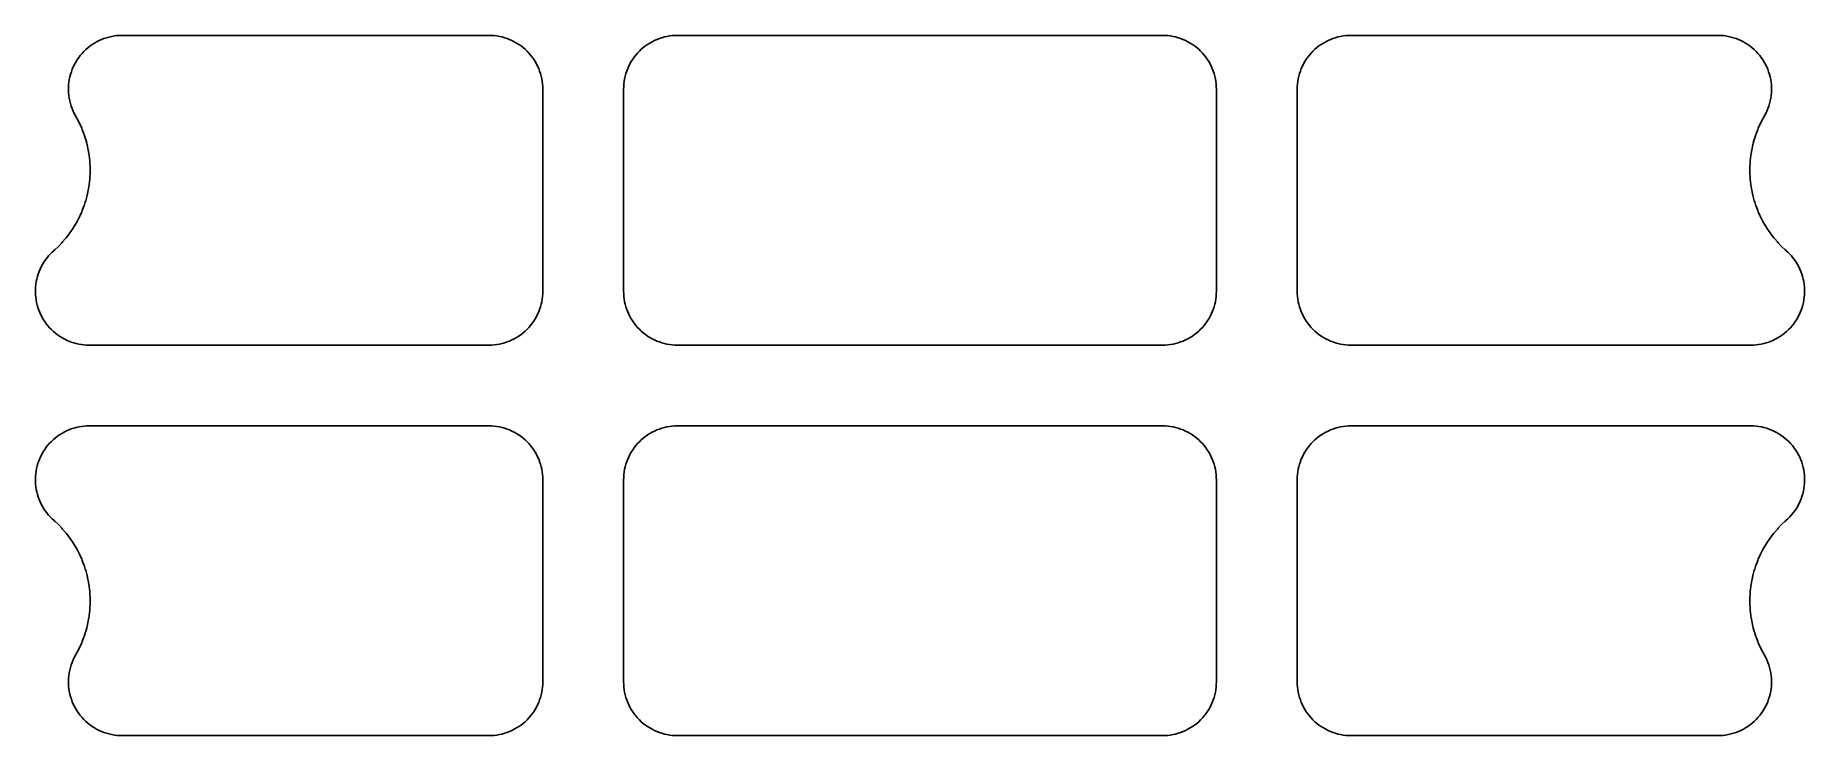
# Model space of a CAD drawing. Header units: millimetres. Extents: x -0.3 to 65.3, y -13 to 13.
import ezdxf

# ---------------------------------------------------------------- set-up
doc = ezdxf.new("R2010")
doc.units = ezdxf.units.MM

msp = doc.modelspace()

# ---------------------------------------------------------------- linework, layer by layer
for points in [[(1.1548, 10.0142), (1.108, 10.1018), (1.0656, 10.1917), (1.0278, 10.2835), (0.9945, 10.3771), (0.9659, 10.4722), (0.9421, 10.5686), (0.9231, 10.6661), (0.9089, 10.7645), (0.8997, 10.8634), (0.8953, 10.9626), (0.896, 11.0619), (0.9015, 11.1611), (0.912, 11.2599), (0.9273, 11.358), (0.9475, 11.4553), (0.9725, 11.5514), (1.0023, 11.6462), (1.0367, 11.7394), (1.0757, 11.8307), (1.1192, 11.92), (1.1671, 12.0071), (1.2192, 12.0916), (1.2755, 12.1735), (1.3357, 12.2525), (1.3998, 12.3283), (1.4676, 12.4009), (1.5389, 12.4701), (1.6136, 12.5356), (1.6914, 12.5973), (1.7722, 12.6551), (1.8558, 12.7088), (1.9419, 12.7583), (2.0304, 12.8035), (2.121, 12.8442), (2.2135, 12.8803), (2.3077, 12.9118), (2.4034, 12.9386), (2.5002, 12.9607), (2.5981, 12.9778), (2.6966, 12.9901), (2.7957, 12.9975), (2.895, 13), (16.5, 13), (16.5981, 12.9976), (16.696, 12.9904), (16.7935, 12.9784), (16.8902, 12.9616), (16.986, 12.9401), (17.0806, 12.9139), (17.1738, 12.8831), (17.2654, 12.8478), (17.3551, 12.808), (17.4428, 12.7638), (17.5282, 12.7155), (17.6111, 12.6629), (17.6914, 12.6064), (17.7688, 12.546), (17.8431, 12.4819), (17.9142, 12.4142), (17.9819, 12.3431), (18.046, 12.2688), (18.1064, 12.1914), (18.1629, 12.1111), (18.2155, 12.0282), (18.2638, 11.9428), (18.308, 11.8551), (18.3478, 11.7654), (18.3831, 11.6738), (18.4139, 11.5806), (18.4401, 11.486), (18.4616, 11.3902), (18.4784, 11.2935), (18.4904, 11.196), (18.4976, 11.0981), (18.5, 11), (18.5, 3.5), (18.4976, 3.4019), (18.4904, 3.304), (18.4784, 3.2065), (18.4616, 3.1098), (18.4401, 3.014), (18.4139, 2.9194), (18.3831, 2.8262), (18.3478, 2.7346), (18.308, 2.6449), (18.2638, 2.5572), (18.2155, 2.4718), (18.1629, 2.3889), (18.1064, 2.3086), (18.046, 2.2312), (17.9819, 2.1569), (17.9142, 2.0858), (17.8431, 2.0181), (17.7688, 1.954), (17.6914, 1.8936), (17.6111, 1.8371), (17.5282, 1.7845), (17.4428, 1.7362), (17.3551, 1.692), (17.2654, 1.6522), (17.1738, 1.6169), (17.0806, 1.5861), (16.986, 1.5599), (16.8902, 1.5384), (16.7935, 1.5216), (16.696, 1.5096), (16.5981, 1.5024), (16.5, 1.5), (1.6673, 1.5), (1.5702, 1.5024), (1.4733, 1.5094), (1.3768, 1.5212), (1.281, 1.5377), (1.1861, 1.5588), (1.0924, 1.5844), (1, 1.6146), (0.9092, 1.6492), (0.8202, 1.6883), (0.7332, 1.7316), (0.6484, 1.779), (0.566, 1.8305), (0.4862, 1.886), (0.4092, 1.9453), (0.3352, 2.0082), (0.2643, 2.0747), (0.1967, 2.1446), (0.1326, 2.2176), (0.0721, 2.2937), (0.0154, 2.3726), (-0.0374, 2.4542), (-0.0862, 2.5382), (-0.1309, 2.6245), (-0.1713, 2.7129), (-0.2073, 2.8032), (-0.239, 2.8951), (-0.2661, 2.9884), (-0.2887, 3.0829), (-0.3066, 3.1784), (-0.3199, 3.2747), (-0.3285, 3.3715), (-0.3324, 3.4686), (-0.3316, 3.5658), (-0.326, 3.6628), (-0.3158, 3.7594), (-0.3008, 3.8555), (-0.2812, 3.9506), (-0.257, 4.0448), (-0.2283, 4.1376), (-0.1951, 4.2289), (-0.1575, 4.3186), (-0.1156, 4.4062), (-0.0694, 4.4918), (-0.0192, 4.575), (0.035, 4.6556), (0.0931, 4.7336), (0.1548, 4.8086), (0.2202, 4.8805), (0.289, 4.9492), (0.361, 5.0144), (0.3677, 5.0202), (0.404, 5.0531), (0.5107, 5.1546), (0.5454, 5.1893), (0.6469, 5.296), (0.6798, 5.3323), (0.776, 5.4438), (0.8071, 5.4818), (0.8977, 5.5979), (0.927, 5.6373), (1.0117, 5.7577), (1.039, 5.7985), (1.1178, 5.9229), (1.143, 5.9649), (1.2156, 6.0931), (1.2387, 6.1363), (1.3049, 6.2679), (1.3259, 6.3122), (1.3856, 6.4468), (1.4044, 6.4922), (1.4573, 6.6295), (1.4739, 6.6757), (1.5201, 6.8156), (1.5343, 6.8625), (1.5736, 7.0044), (1.5855, 7.052), (1.6178, 7.1957), (1.6273, 7.2438), (1.6525, 7.3889), (1.6597, 7.4374), (1.6777, 7.5836), (1.6825, 7.6324), (1.6934, 7.7793), (1.6958, 7.8283), (1.6994, 7.9755), (1.6994, 8.0245), (1.6958, 8.1717), (1.6934, 8.2207), (1.6825, 8.3676), (1.6777, 8.4164), (1.6597, 8.5626), (1.6525, 8.6111), (1.6273, 8.7562), (1.6178, 8.8043), (1.5855, 8.948), (1.5736, 8.9956), (1.5343, 9.1375), (1.5201, 9.1844), (1.4739, 9.3243), (1.4573, 9.3705), (1.4044, 9.5078), (1.3856, 9.5532), (1.3259, 9.6878), (1.3049, 9.7321), (1.2387, 9.8637), (1.2156, 9.9069)], [(41.5, 13), (41.5981, 12.9976), (41.696, 12.9904), (41.7935, 12.9784), (41.8902, 12.9616), (41.986, 12.9401), (42.0806, 12.9139), (42.1738, 12.8831), (42.2654, 12.8478), (42.3551, 12.808), (42.4428, 12.7638), (42.5282, 12.7155), (42.6111, 12.6629), (42.6914, 12.6064), (42.7688, 12.546), (42.8431, 12.4819), (42.9142, 12.4142), (42.9819, 12.3431), (43.046, 12.2688), (43.1064, 12.1914), (43.1629, 12.1111), (43.2155, 12.0282), (43.2638, 11.9428), (43.308, 11.8551), (43.3478, 11.7654), (43.3831, 11.6738), (43.4139, 11.5806), (43.4401, 11.486), (43.4616, 11.3902), (43.4784, 11.2935), (43.4904, 11.196), (43.4976, 11.0981), (43.5, 11), (43.5, 3.5), (43.4976, 3.4019), (43.4904, 3.304), (43.4784, 3.2065), (43.4616, 3.1098), (43.4401, 3.014), (43.4139, 2.9194), (43.3831, 2.8262), (43.3478, 2.7346), (43.308, 2.6449), (43.2638, 2.5572), (43.2155, 2.4718), (43.1629, 2.3889), (43.1064, 2.3086), (43.046, 2.2312), (42.9819, 2.1569), (42.9142, 2.0858), (42.8431, 2.0181), (42.7688, 1.954), (42.6914, 1.8936), (42.6111, 1.8371), (42.5282, 1.7845), (42.4428, 1.7362), (42.3551, 1.692), (42.2654, 1.6522), (42.1738, 1.6169), (42.0806, 1.5861), (41.986, 1.5599), (41.8902, 1.5384), (41.7935, 1.5216), (41.696, 1.5096), (41.5981, 1.5024), (41.5, 1.5), (23.5, 1.5), (23.4019, 1.5024), (23.304, 1.5096), (23.2065, 1.5216), (23.1098, 1.5384), (23.014, 1.5599), (22.9194, 1.5861), (22.8262, 1.6169), (22.7346, 1.6522), (22.6449, 1.692), (22.5572, 1.7362), (22.4718, 1.7845), (22.3889, 1.8371), (22.3086, 1.8936), (22.2312, 1.954), (22.1569, 2.0181), (22.0858, 2.0858), (22.0181, 2.1569), (21.954, 2.2312), (21.8936, 2.3086), (21.8371, 2.3889), (21.7845, 2.4718), (21.7362, 2.5572), (21.692, 2.6449), (21.6522, 2.7346), (21.6169, 2.8262), (21.5861, 2.9194), (21.5599, 3.014), (21.5384, 3.1098), (21.5216, 3.2065), (21.5096, 3.304), (21.5024, 3.4019), (21.5, 3.5), (21.5, 11), (21.5024, 11.0981), (21.5096, 11.196), (21.5216, 11.2935), (21.5384, 11.3902), (21.5599, 11.486), (21.5861, 11.5806), (21.6169, 11.6738), (21.6522, 11.7654), (21.692, 11.8551), (21.7362, 11.9428), (21.7845, 12.0282), (21.8371, 12.1111), (21.8936, 12.1914), (21.954, 12.2688), (22.0181, 12.3431), (22.0858, 12.4142), (22.1569, 12.4819), (22.2312, 12.546), (22.3086, 12.6064), (22.3889, 12.6629), (22.4718, 12.7155), (22.5572, 12.7638), (22.6449, 12.808), (22.7346, 12.8478), (22.8262, 12.8831), (22.9194, 12.9139), (23.014, 12.9401), (23.1098, 12.9616), (23.2065, 12.9784), (23.304, 12.9904), (23.4019, 12.9976), (23.5, 13)], [(62.105, 13), (62.2043, 12.9975), (62.3034, 12.9901), (62.4019, 12.9778), (62.4998, 12.9607), (62.5966, 12.9386), (62.6923, 12.9118), (62.7865, 12.8803), (62.879, 12.8442), (62.9696, 12.8035), (63.0581, 12.7583), (63.1442, 12.7088), (63.2278, 12.6551), (63.3086, 12.5973), (63.3864, 12.5356), (63.4611, 12.4701), (63.5324, 12.4009), (63.6002, 12.3283), (63.6643, 12.2525), (63.7245, 12.1735), (63.7808, 12.0916), (63.8329, 12.0071), (63.8808, 11.92), (63.9243, 11.8307), (63.9633, 11.7394), (63.9977, 11.6462), (64.0275, 11.5514), (64.0525, 11.4553), (64.0727, 11.358), (64.088, 11.2599), (64.0985, 11.1611), (64.104, 11.0619), (64.1047, 10.9626), (64.1003, 10.8634), (64.0911, 10.7645), (64.0769, 10.6661), (64.0579, 10.5686), (64.0341, 10.4722), (64.0055, 10.3771), (63.9722, 10.2835), (63.9344, 10.1917), (63.892, 10.1018), (63.8452, 10.0142), (63.7844, 9.9069), (63.7613, 9.8637), (63.6951, 9.7321), (63.6741, 9.6878), (63.6144, 9.5532), (63.5956, 9.5078), (63.5427, 9.3705), (63.5261, 9.3243), (63.4799, 9.1844), (63.4657, 9.1375), (63.4264, 8.9956), (63.4145, 8.948), (63.3822, 8.8043), (63.3727, 8.7562), (63.3475, 8.6111), (63.3403, 8.5626), (63.3223, 8.4164), (63.3175, 8.3676), (63.3066, 8.2207), (63.3042, 8.1717), (63.3006, 8.0245), (63.3006, 7.9755), (63.3042, 7.8283), (63.3066, 7.7793), (63.3175, 7.6324), (63.3223, 7.5836), (63.3403, 7.4374), (63.3475, 7.3889), (63.3727, 7.2438), (63.3822, 7.1957), (63.4145, 7.052), (63.4264, 7.0044), (63.4657, 6.8625), (63.4799, 6.8156), (63.5261, 6.6757), (63.5427, 6.6295), (63.5956, 6.4922), (63.6144, 6.4468), (63.6741, 6.3122), (63.6951, 6.2679), (63.7613, 6.1363), (63.7844, 6.0931), (63.857, 5.9649), (63.8822, 5.9229), (63.961, 5.7985), (63.9883, 5.7577), (64.073, 5.6373), (64.1023, 5.5979), (64.1929, 5.4818), (64.224, 5.4438), (64.3202, 5.3323), (64.3531, 5.296), (64.4546, 5.1893), (64.4893, 5.1546), (64.596, 5.0531), (64.6323, 5.0202), (64.639, 5.0144), (64.711, 4.9492), (64.7798, 4.8805), (64.8452, 4.8086), (64.9069, 4.7336), (64.965, 4.6556), (65.0192, 4.575), (65.0694, 4.4918), (65.1156, 4.4062), (65.1575, 4.3186), (65.1951, 4.2289), (65.2283, 4.1376), (65.257, 4.0448), (65.2812, 3.9506), (65.3008, 3.8555), (65.3158, 3.7594), (65.326, 3.6628), (65.3316, 3.5658), (65.3324, 3.4686), (65.3285, 3.3715), (65.3199, 3.2747), (65.3066, 3.1784), (65.2887, 3.0829), (65.2661, 2.9884), (65.239, 2.8951), (65.2073, 2.8032), (65.1713, 2.7129), (65.1309, 2.6245), (65.0862, 2.5382), (65.0374, 2.4542), (64.9846, 2.3726), (64.9279, 2.2937), (64.8674, 2.2176), (64.8033, 2.1446), (64.7357, 2.0747), (64.6648, 2.0082), (64.5908, 1.9453), (64.5138, 1.886), (64.434, 1.8305), (64.3516, 1.779), (64.2668, 1.7316), (64.1798, 1.6883), (64.0908, 1.6492), (64, 1.6146), (63.9076, 1.5844), (63.8139, 1.5588), (63.719, 1.5377), (63.6232, 1.5212), (63.5267, 1.5094), (63.4298, 1.5024), (63.3327, 1.5), (48.5, 1.5), (48.4019, 1.5024), (48.304, 1.5096), (48.2065, 1.5216), (48.1098, 1.5384), (48.014, 1.5599), (47.9194, 1.5861), (47.8262, 1.6169), (47.7346, 1.6522), (47.6449, 1.692), (47.5572, 1.7362), (47.4718, 1.7845), (47.3889, 1.8371), (47.3086, 1.8936), (47.2312, 1.954), (47.1569, 2.0181), (47.0858, 2.0858), (47.0181, 2.1569), (46.954, 2.2312), (46.8936, 2.3086), (46.8371, 2.3889), (46.7845, 2.4718), (46.7362, 2.5572), (46.692, 2.6449), (46.6522, 2.7346), (46.6169, 2.8262), (46.5861, 2.9194), (46.5599, 3.014), (46.5384, 3.1098), (46.5216, 3.2065), (46.5096, 3.304), (46.5024, 3.4019), (46.5, 3.5), (46.5, 11), (46.5024, 11.0981), (46.5096, 11.196), (46.5216, 11.2935), (46.5384, 11.3902), (46.5599, 11.486), (46.5861, 11.5806), (46.6169, 11.6738), (46.6522, 11.7654), (46.692, 11.8551), (46.7362, 11.9428), (46.7845, 12.0282), (46.8371, 12.1111), (46.8936, 12.1914), (46.954, 12.2688), (47.0181, 12.3431), (47.0858, 12.4142), (47.1569, 12.4819), (47.2312, 12.546), (47.3086, 12.6064), (47.3889, 12.6629), (47.4718, 12.7155), (47.5572, 12.7638), (47.6449, 12.808), (47.7346, 12.8478), (47.8262, 12.8831), (47.9194, 12.9139), (48.014, 12.9401), (48.1098, 12.9616), (48.2065, 12.9784), (48.304, 12.9904), (48.4019, 12.9976), (48.5, 13)], [(0.361, -5.0144), (0.289, -4.9492), (0.2202, -4.8805), (0.1548, -4.8086), (0.0931, -4.7336), (0.035, -4.6556), (-0.0192, -4.575), (-0.0694, -4.4918), (-0.1156, -4.4062), (-0.1575, -4.3186), (-0.1951, -4.2289), (-0.2283, -4.1376), (-0.257, -4.0448), (-0.2812, -3.9506), (-0.3008, -3.8555), (-0.3158, -3.7594), (-0.326, -3.6628), (-0.3316, -3.5658), (-0.3324, -3.4686), (-0.3285, -3.3715), (-0.3199, -3.2747), (-0.3066, -3.1784), (-0.2887, -3.0829), (-0.2661, -2.9884), (-0.239, -2.8951), (-0.2073, -2.8032), (-0.1713, -2.7129), (-0.1309, -2.6245), (-0.0862, -2.5382), (-0.0374, -2.4542), (0.0154, -2.3726), (0.0721, -2.2937), (0.1326, -2.2176), (0.1967, -2.1446), (0.2643, -2.0747), (0.3352, -2.0082), (0.4092, -1.9453), (0.4862, -1.886), (0.566, -1.8305), (0.6484, -1.779), (0.7332, -1.7316), (0.8202, -1.6883), (0.9092, -1.6492), (1, -1.6146), (1.0924, -1.5844), (1.1861, -1.5588), (1.281, -1.5377), (1.3768, -1.5212), (1.4733, -1.5094), (1.5702, -1.5024), (1.6673, -1.5), (16.5, -1.5), (16.5981, -1.5024), (16.696, -1.5096), (16.7935, -1.5216), (16.8902, -1.5384), (16.986, -1.5599), (17.0806, -1.5861), (17.1738, -1.6169), (17.2654, -1.6522), (17.3551, -1.692), (17.4428, -1.7362), (17.5282, -1.7845), (17.6111, -1.8371), (17.6914, -1.8936), (17.7688, -1.954), (17.8431, -2.0181), (17.9142, -2.0858), (17.9819, -2.1569), (18.046, -2.2312), (18.1064, -2.3086), (18.1629, -2.3889), (18.2155, -2.4718), (18.2638, -2.5572), (18.308, -2.6449), (18.3478, -2.7346), (18.3831, -2.8262), (18.4139, -2.9194), (18.4401, -3.014), (18.4616, -3.1098), (18.4784, -3.2065), (18.4904, -3.304), (18.4976, -3.4019), (18.5, -3.5), (18.5, -11), (18.4976, -11.0981), (18.4904, -11.196), (18.4784, -11.2935), (18.4616, -11.3902), (18.4401, -11.486), (18.4139, -11.5806), (18.3831, -11.6738), (18.3478, -11.7654), (18.308, -11.8551), (18.2638, -11.9428), (18.2155, -12.0282), (18.1629, -12.1111), (18.1064, -12.1914), (18.046, -12.2688), (17.9819, -12.3431), (17.9142, -12.4142), (17.8431, -12.4819), (17.7688, -12.546), (17.6914, -12.6064), (17.6111, -12.6629), (17.5282, -12.7155), (17.4428, -12.7638), (17.3551, -12.808), (17.2654, -12.8478), (17.1738, -12.8831), (17.0806, -12.9139), (16.986, -12.9401), (16.8902, -12.9616), (16.7935, -12.9784), (16.696, -12.9904), (16.5981, -12.9976), (16.5, -13), (2.895, -13), (2.7957, -12.9975), (2.6966, -12.9901), (2.5981, -12.9778), (2.5002, -12.9607), (2.4034, -12.9386), (2.3077, -12.9118), (2.2135, -12.8803), (2.121, -12.8442), (2.0304, -12.8035), (1.9419, -12.7583), (1.8558, -12.7088), (1.7722, -12.6551), (1.6914, -12.5973), (1.6136, -12.5356), (1.5389, -12.4701), (1.4676, -12.4009), (1.3998, -12.3283), (1.3357, -12.2525), (1.2755, -12.1735), (1.2192, -12.0916), (1.1671, -12.0071), (1.1192, -11.92), (1.0757, -11.8307), (1.0367, -11.7394), (1.0023, -11.6462), (0.9725, -11.5514), (0.9475, -11.4553), (0.9273, -11.358), (0.912, -11.2599), (0.9015, -11.1611), (0.896, -11.0619), (0.8953, -10.9626), (0.8997, -10.8634), (0.9089, -10.7645), (0.9231, -10.6661), (0.9421, -10.5686), (0.9659, -10.4722), (0.9945, -10.3771), (1.0278, -10.2835), (1.0656, -10.1917), (1.108, -10.1018), (1.1548, -10.0142), (1.2156, -9.9069), (1.2387, -9.8637), (1.3049, -9.7321), (1.3259, -9.6878), (1.3856, -9.5532), (1.4044, -9.5078), (1.4573, -9.3705), (1.4739, -9.3243), (1.5201, -9.1844), (1.5343, -9.1375), (1.5736, -8.9956), (1.5855, -8.948), (1.6178, -8.8043), (1.6273, -8.7562), (1.6525, -8.6111), (1.6597, -8.5626), (1.6777, -8.4164), (1.6825, -8.3676), (1.6934, -8.2207), (1.6958, -8.1717), (1.6994, -8.0245), (1.6994, -7.9755), (1.6958, -7.8283), (1.6934, -7.7793), (1.6825, -7.6324), (1.6777, -7.5836), (1.6597, -7.4374), (1.6525, -7.3889), (1.6273, -7.2438), (1.6178, -7.1957), (1.5855, -7.052), (1.5736, -7.0044), (1.5343, -6.8625), (1.5201, -6.8156), (1.4739, -6.6757), (1.4573, -6.6295), (1.4044, -6.4922), (1.3856, -6.4468), (1.3259, -6.3122), (1.3049, -6.2679), (1.2387, -6.1363), (1.2156, -6.0931), (1.143, -5.9649), (1.1178, -5.9229), (1.039, -5.7985), (1.0117, -5.7577), (0.927, -5.6373), (0.8977, -5.5979), (0.8071, -5.4818), (0.776, -5.4438), (0.6798, -5.3323), (0.6469, -5.296), (0.5454, -5.1893), (0.5107, -5.1546), (0.404, -5.0531), (0.3677, -5.0202)], [(23.5, -13), (23.4019, -12.9976), (23.304, -12.9904), (23.2065, -12.9784), (23.1098, -12.9616), (23.014, -12.9401), (22.9194, -12.9139), (22.8262, -12.8831), (22.7346, -12.8478), (22.6449, -12.808), (22.5572, -12.7638), (22.4718, -12.7155), (22.3889, -12.6629), (22.3086, -12.6064), (22.2312, -12.546), (22.1569, -12.4819), (22.0858, -12.4142), (22.0181, -12.3431), (21.954, -12.2688), (21.8936, -12.1914), (21.8371, -12.1111), (21.7845, -12.0282), (21.7362, -11.9428), (21.692, -11.8551), (21.6522, -11.7654), (21.6169, -11.6738), (21.5861, -11.5806), (21.5599, -11.486), (21.5384, -11.3902), (21.5216, -11.2935), (21.5096, -11.196), (21.5024, -11.0981), (21.5, -11), (21.5, -3.5), (21.5024, -3.4019), (21.5096, -3.304), (21.5216, -3.2065), (21.5384, -3.1098), (21.5599, -3.014), (21.5861, -2.9194), (21.6169, -2.8262), (21.6522, -2.7346), (21.692, -2.6449), (21.7362, -2.5572), (21.7845, -2.4718), (21.8371, -2.3889), (21.8936, -2.3086), (21.954, -2.2312), (22.0181, -2.1569), (22.0858, -2.0858), (22.1569, -2.0181), (22.2312, -1.954), (22.3086, -1.8936), (22.3889, -1.8371), (22.4718, -1.7845), (22.5572, -1.7362), (22.6449, -1.692), (22.7346, -1.6522), (22.8262, -1.6169), (22.9194, -1.5861), (23.014, -1.5599), (23.1098, -1.5384), (23.2065, -1.5216), (23.304, -1.5096), (23.4019, -1.5024), (23.5, -1.5), (41.5, -1.5), (41.5981, -1.5024), (41.696, -1.5096), (41.7935, -1.5216), (41.8902, -1.5384), (41.986, -1.5599), (42.0806, -1.5861), (42.1738, -1.6169), (42.2654, -1.6522), (42.3551, -1.692), (42.4428, -1.7362), (42.5282, -1.7845), (42.6111, -1.8371), (42.6914, -1.8936), (42.7688, -1.954), (42.8431, -2.0181), (42.9142, -2.0858), (42.9819, -2.1569), (43.046, -2.2312), (43.1064, -2.3086), (43.1629, -2.3889), (43.2155, -2.4718), (43.2638, -2.5572), (43.308, -2.6449), (43.3478, -2.7346), (43.3831, -2.8262), (43.4139, -2.9194), (43.4401, -3.014), (43.4616, -3.1098), (43.4784, -3.2065), (43.4904, -3.304), (43.4976, -3.4019), (43.5, -3.5), (43.5, -11), (43.4976, -11.0981), (43.4904, -11.196), (43.4784, -11.2935), (43.4616, -11.3902), (43.4401, -11.486), (43.4139, -11.5806), (43.3831, -11.6738), (43.3478, -11.7654), (43.308, -11.8551), (43.2638, -11.9428), (43.2155, -12.0282), (43.1629, -12.1111), (43.1064, -12.1914), (43.046, -12.2688), (42.9819, -12.3431), (42.9142, -12.4142), (42.8431, -12.4819), (42.7688, -12.546), (42.6914, -12.6064), (42.6111, -12.6629), (42.5282, -12.7155), (42.4428, -12.7638), (42.3551, -12.808), (42.2654, -12.8478), (42.1738, -12.8831), (42.0806, -12.9139), (41.986, -12.9401), (41.8902, -12.9616), (41.7935, -12.9784), (41.696, -12.9904), (41.5981, -12.9976), (41.5, -13)], [(63.8452, -10.0142), (63.892, -10.1018), (63.9344, -10.1917), (63.9722, -10.2835), (64.0055, -10.3771), (64.0341, -10.4722), (64.0579, -10.5686), (64.0769, -10.6661), (64.0911, -10.7645), (64.1003, -10.8634), (64.1047, -10.9626), (64.104, -11.0619), (64.0985, -11.1611), (64.088, -11.2599), (64.0727, -11.358), (64.0525, -11.4553), (64.0275, -11.5514), (63.9977, -11.6462), (63.9633, -11.7394), (63.9243, -11.8307), (63.8808, -11.92), (63.8329, -12.0071), (63.7808, -12.0916), (63.7245, -12.1735), (63.6643, -12.2525), (63.6002, -12.3283), (63.5324, -12.4009), (63.4611, -12.4701), (63.3864, -12.5356), (63.3086, -12.5973), (63.2278, -12.6551), (63.1442, -12.7088), (63.0581, -12.7583), (62.9696, -12.8035), (62.879, -12.8442), (62.7865, -12.8803), (62.6923, -12.9118), (62.5966, -12.9386), (62.4998, -12.9607), (62.4019, -12.9778), (62.3034, -12.9901), (62.2043, -12.9975), (62.105, -13), (48.5, -13), (48.4019, -12.9976), (48.304, -12.9904), (48.2065, -12.9784), (48.1098, -12.9616), (48.014, -12.9401), (47.9194, -12.9139), (47.8262, -12.8831), (47.7346, -12.8478), (47.6449, -12.808), (47.5572, -12.7638), (47.4718, -12.7155), (47.3889, -12.6629), (47.3086, -12.6064), (47.2312, -12.546), (47.1569, -12.4819), (47.0858, -12.4142), (47.0181, -12.3431), (46.954, -12.2688), (46.8936, -12.1914), (46.8371, -12.1111), (46.7845, -12.0282), (46.7362, -11.9428), (46.692, -11.8551), (46.6522, -11.7654), (46.6169, -11.6738), (46.5861, -11.5806), (46.5599, -11.486), (46.5384, -11.3902), (46.5216, -11.2935), (46.5096, -11.196), (46.5024, -11.0981), (46.5, -11), (46.5, -3.5), (46.5024, -3.4019), (46.5096, -3.304), (46.5216, -3.2065), (46.5384, -3.1098), (46.5599, -3.014), (46.5861, -2.9194), (46.6169, -2.8262), (46.6522, -2.7346), (46.692, -2.6449), (46.7362, -2.5572), (46.7845, -2.4718), (46.8371, -2.3889), (46.8936, -2.3086), (46.954, -2.2312), (47.0181, -2.1569), (47.0858, -2.0858), (47.1569, -2.0181), (47.2312, -1.954), (47.3086, -1.8936), (47.3889, -1.8371), (47.4718, -1.7845), (47.5572, -1.7362), (47.6449, -1.692), (47.7346, -1.6522), (47.8262, -1.6169), (47.9194, -1.5861), (48.014, -1.5599), (48.1098, -1.5384), (48.2065, -1.5216), (48.304, -1.5096), (48.4019, -1.5024), (48.5, -1.5), (63.3327, -1.5), (63.4318, -1.5025), (63.5307, -1.5098), (63.6291, -1.5221), (63.7268, -1.5392), (63.8235, -1.5612), (63.919, -1.5879), (64.013, -1.6193), (64.1054, -1.6553), (64.1959, -1.6959), (64.2843, -1.7409), (64.3703, -1.7902), (64.4538, -1.8438), (64.5345, -1.9014), (64.6123, -1.9629), (64.6869, -2.0282), (64.7582, -2.0972), (64.826, -2.1695), (64.8901, -2.2452), (64.9503, -2.3239), (65.0067, -2.4056), (65.0588, -2.4899), (65.1068, -2.5767), (65.1504, -2.6658), (65.1895, -2.7569), (65.224, -2.8499), (65.2539, -2.9444), (65.2791, -3.0403), (65.2995, -3.1374), (65.3151, -3.2353), (65.3258, -3.3339), (65.3315, -3.4329), (65.3324, -3.5321), (65.3284, -3.6311), (65.3194, -3.7299), (65.3056, -3.8281), (65.2869, -3.9255), (65.2634, -4.0218), (65.2351, -4.1169), (65.2022, -4.2104), (65.1647, -4.3022), (65.1227, -4.3921), (65.0763, -4.4797), (65.0256, -4.5649), (64.9707, -4.6475), (64.9118, -4.7273), (64.849, -4.8041), (64.7825, -4.8776), (64.7125, -4.9478), (64.639, -5.0144), (64.6323, -5.0202), (64.596, -5.0531), (64.4893, -5.1546), (64.4546, -5.1893), (64.3531, -5.296), (64.3202, -5.3323), (64.224, -5.4438), (64.1929, -5.4818), (64.1023, -5.5979), (64.073, -5.6373), (63.9883, -5.7577), (63.961, -5.7985), (63.8822, -5.9229), (63.857, -5.9649), (63.7844, -6.0931), (63.7613, -6.1363), (63.6951, -6.2679), (63.6741, -6.3122), (63.6144, -6.4468), (63.5956, -6.4922), (63.5427, -6.6295), (63.5261, -6.6757), (63.4799, -6.8156), (63.4657, -6.8625), (63.4264, -7.0044), (63.4145, -7.052), (63.3822, -7.1957), (63.3727, -7.2438), (63.3475, -7.3889), (63.3403, -7.4374), (63.3223, -7.5836), (63.3175, -7.6324), (63.3066, -7.7793), (63.3042, -7.8283), (63.3006, -7.9755), (63.3006, -8.0245), (63.3042, -8.1717), (63.3066, -8.2207), (63.3175, -8.3676), (63.3223, -8.4164), (63.3403, -8.5626), (63.3475, -8.6111), (63.3727, -8.7562), (63.3822, -8.8043), (63.4145, -8.948), (63.4264, -8.9956), (63.4657, -9.1375), (63.4799, -9.1844), (63.5261, -9.3243), (63.5427, -9.3705), (63.5956, -9.5078), (63.6144, -9.5532), (63.6741, -9.6878), (63.6951, -9.7321), (63.7613, -9.8637), (63.7844, -9.9069)]]:
    msp.add_lwpolyline(points, close=True)

doc.saveas('drawing.dxf')
